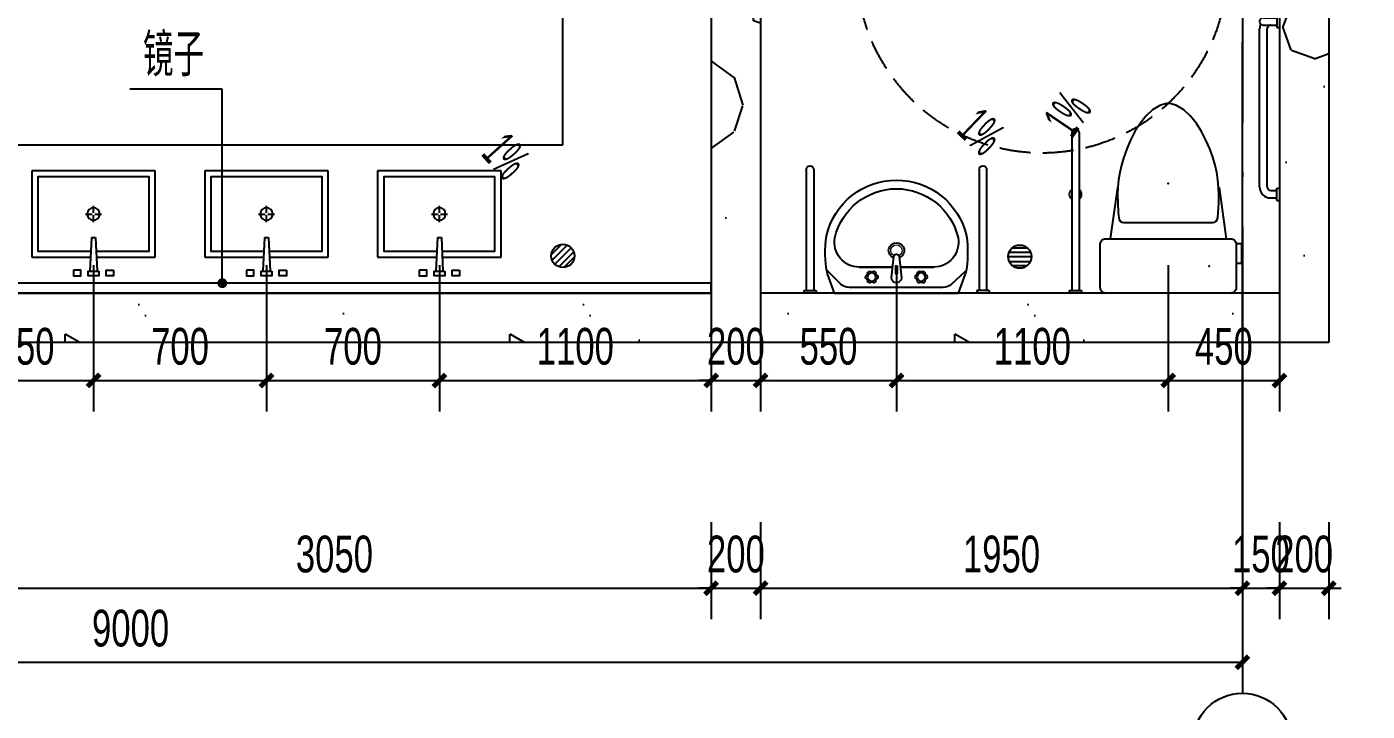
# Model space of a CAD drawing. Extents: x -26219 to 315419, y -160410 to -120810.
# Drawn here: x 262305 to 267731, y -153743 to -150972 of the extents above; entities that cross this region are included whole.
import ezdxf
from ezdxf.xclip import XClip

# ---------------------------------------------------------------- set-up
doc = ezdxf.new("R2010")
doc.units = 0
doc.header["$LTSCALE"] = 1000
doc.header["$MEASUREMENT"] = 0
doc.header["$XCLIPFRAME"] = 0
for name, pattern in [('104-14# 核心筒$0$DASH', [0.35, 0.25, -0.1]), ('104-14# 核心筒$2$DOTE', [2.42, 2, -0.2, 0.02, -0.2]), ('DOTE', [2.42, 2, -0.2, 0.02, -0.2])]:
    doc.linetypes.add(name, pattern=pattern)
for name, color, linetype in [('$0$$0$$0$A-DIM_SYMB', 3, 'Continuous'), ('$0$$0$$0$PUB_TEXT', 7, 'Continuous'), ('01-标注_尺寸', 124, 'Continuous'), ('01-标注_符号', 200, 'Continuous'), ('02-TEXT_标注', 130, 'Continuous'), ('104-14# 核心筒$0$A-I_卫-洁具', 241, 'Continuous'), ('104-14# 核心筒$0$A-TECH_水', 3, 'Continuous'), ('104-14# 核心筒$0$A_STR-砌块墙', 121, 'Continuous'), ('104-14# 核心筒$2$01-标注_轴线坐标', 132, 'Continuous'), ('104-14# 核心筒$2$05-填充_天正', 26, 'Continuous'), ('104-14# 核心筒$2$A_AXIS-轴线', 36, '104-14# 核心筒$2$DOTE'), ('A_AXIS-轴线', 36, 'Continuous')]:
    doc.layers.add(name, color=color, linetype=linetype)
doc.styles.add('_TCH_DIM', font='ros.shx', dxfattribs={"width": 0.75, "bigfont": 'jd.shx'})
doc.styles.add('_TCH_DIM_T3', font='ros.shx', dxfattribs={"width": 0.705882, "bigfont": 'jd.shx'})
doc.dimstyles.new('_TCH_ARCH&&50', dxfattribs={"dimtxt": 148.75, "dimasz": 50, "dimexe": 125, "dimexo": 150, "dimgap": 63.125, "dimtad": 1, "dimdec": 0, "dimzin": 0, "dimdsep": 46, "dimtxsty": '_TCH_DIM_T3', "dimblk": 'ARCHTICK', "dimcen": 0.09, "dimclrt": 7, "dimazin": 2, "dimtfac": 1, "dimtdec": 0, "dimtix": 1, "dimtmove": 2, "dimatfit": 3, "dimfxl": 0, "dimtolj": 1, "dimtzin": 0, "dimarcsym": 0})
pattern_1 = [(0, (531, -549), (900, 1800), [0, -1800]), (0, (-522, -792), (900, 1800), [0, -1800]), (0, (63, -810), (900, 1800), [0, -1800]), (0, (702, -279), (900, 1800), [0, -1800]), (0, (-45, -900), (900, 1800), [0, -1800]), (0, (882, 855), (900, 1800), [0, -1800]), (0, (333, 711), (900, 1800), [0, -1800]), (0, (621, 486), (900, 1800), [0, -1800]), (0, (-846, 450), (900, 1800), [0, -1800]), (0, (36, 369), (900, 1800), [0, -1800]), (0, (-306, -90), (900, 1800), [0, -1800]), (0, (-288, -765), (900, 1800), [0, -1800]), (0, (387, -837), (900, 1800), [0, -1800]), (0, (882, -45), (900, 1800), [0, -1800]), (0, (-801, -324), (900, 1800), [0, -1800]), (0, (-648, -18), (900, 1800), [0, -1800]), (0, (54, -144), (900, 1800), [0, -1800]), (0, (-198, -405), (900, 1800), [0, -1800]), (0, (-342, 189), (900, 1800), [0, -1800]), (0, (-117, 864), (900, 1800), [0, -1800]), (0, (-729, -702), (900, 1800), [0, -1800]), (0, (261, 495), (900, 1800), [0, -1800]), (0, (-576, 522), (900, 1800), [0, -1800]), (0, (-720, 756), (900, 1800), [0, -1800]), (130.601294, (771.43, 291.43), (-4499.99995, 5400.000024), [79.025, -33111.333]), (18.43495, (642.86, 325.71), (4500, 1800), [81.316, -11302.884]), (90, (642.9, 248.6), (900, 1800), [77.143, -3522.857]), (161.56505, (720, 222.86), (-4500, 1799.99987), [81.316, -11302.884]), (53.1301, (720, 222.86), (900, 1800), [85.714, -8914.285]), (135, (788.6, -694.3), (-900, 1800), [72.73, -5018.438]), (45, (685.7, -694.3), (900, 1800), [72.73, -5018.438]), (135, (737.14, -745.7), (-900, 1800), [72.73, -5018.438]), (45, (737.14, -745.7), (900, 1800), [72.73, -5018.438]), (116.565, (-77.1, 514.3), (-0.0002, 3600), [95.831, -1916.63]), (180, (-120, 600), (-900, 1800), [102.857, -1697.143]), (63.435, (-265.7, 514.3), (8e-06, 3600), [95.831, -1916.63]), (116.565, (-222.9, 428.6), (-0.0002, 3600), [95.831, -1916.63]), (0, (-222.9, 428.6), (900, 1800), [102.857, -1697.143]), (63.435, (-120, 428.6), (8e-06, 3600), [95.831, -1916.63]), (107.10273, (600, -94.286), (-2699.999897, 9000.000015), [116.584, -48848.707]), (143.97263, (565.71, 17.14), (-17099.99978, 12599.99999), [116.584, -24366.06]), (180, (471.4, 85.7), (-900, 1800), [111.429, -1688.571]), (36.02737, (265.71, 17.14), (17099.99987, 12599.99986), [116.584, -24366.06]), (71.56505, (231.43, -85.7), (2700, 9000), [108.42, -11275.778]), (107.10273, (265.714, -197.14), (-2699.999897, 9000.000015), [116.584, -48848.707]), (143.97263, (360, -265.71), (-17099.99978, 12599.99999), [116.584, -24366.06]), (0, (360, -265.7), (900, 1800), [111.429, -1688.571]), (36.02737, (471.43, -265.71), (17099.99987, 12599.99986), [116.584, -24366.06]), (71.56505, (565.71, -197.14), (2700, 9000), [108.42, -11275.778]), (150.25512, (617.14, 745.71), (-2700, 1799.99998), [69.105, -14442.959]), (90, (557.1, 711.4), (900, 1800), [68.571, -3531.428]), (29.74488, (557.14, 711.43), (2700, 1800), [69.105, -14442.959]), (116.565, (197.1, -531.4), (-0.0002, 3600), [95.831, -1916.63]), (168.69007, (154.29, -445.71), (-8100, 1799.99995), [87.412, -18269.056]), (41.185925, (0, -488.57), (22499.999864, 19799.999827), [91.116, -38177.406]), (90, (0, -574.3), (900, 1800), [85.714, -3514.285]), (138.814074, (68.57, -634.286), (-22499.9996, 19800.000126), [91.116, -38177.406]), (16.699244, (68.57, -634.286), (29699.999777, 8999.999906), [89.488, -37495.613]), (60.945396, (154.29, -608.57), (900, 1799.999984), [88.248, -36976.018]), (109.983106, (-557.14, 222.86), (-4500.000017, 12599.999967), [100.326, -42036.592]), (155.556045, (-591.43, 317.14), (-11700.000045, 5399.999888), [103.569, -43395.394]), (24.443955, (-780, 317.14), (11700.000006, 5399.999974), [103.569, -43395.394]), (70.016893, (-814.286, 222.86), (4500.000014, 12599.99997), [100.326, -42036.592]), (109.983106, (-780, 128.57), (-4500.000017, 12599.999967), [100.326, -42036.592]), (160.01689, (-685.71, 94.29), (-4500, 1799.99992), [100.326, -20968.132]), (19.98311, (-685.71, 94.29), (4499.99998, 1800), [100.326, -20968.132]), (70.016893, (-591.43, 128.57), (4500.000014, 12599.99997), [100.326, -42036.592]), (122.00538, (111.43, 60), (-900.00012, 1799.9999), [80.863, -16900.302]), (18.43495, (-8.57, 102.86), (4500, 1800), [81.316, -11302.884]), (90, (-8.6, 25.7), (900, 1800), [77.143, -3522.857]), (161.56505, (68.57, 0), (-4500, 1799.99987), [81.316, -11302.884]), (54.46232, (68.57, 0), (6299.99999, 8999.99999), [73.734, -30894.635]), (116.565, (-411.4, -377.1), (-0.0002, 3600), [95.831, -1916.63]), (180, (-454.3, -291.4), (-900, 1800), [94.286, -1705.714]), (59.03624, (-600, -377.14), (900, 1799.99999), [99.96, -20891.466]), (120.96376, (-548.57, -462.86), (-900.00012, 1799.99992), [99.96, -20891.466]), (0, (-548.6, -462.9), (900, 1800), [94.286, -1705.714]), (63.435, (-454.3, -462.9), (8e-06, 3600), [95.831, -1916.63])]

# ---------------------------------------------------------------- blocks, each defined once
blk = doc.blocks.new('104-14# 核心筒$0$jhat')
for p, q in [((-395, -250), (-395, 250)), ((-395, 250), (-45, 250)), ((-45, 250), (-45, 11.7)), ((-220, 32.3), (-220, 5)), ((-124.8, 8), (11.7, 14.4)), ((-124.8, 8), (-124.8, -8)), ((11.7, 14.4), (11.7, -14.4)), ((-225, 0), (-253.8, 0)), ((-220, -5), (-220, -32.8)), ((-186.7, 0), (-215, 0)), ((-124.8, -8), (11.7, -14.4)), ((-45, -12.4), (-45, -250)), ((-45, -250), (-395, -250))]:
    blk.add_line(p, q)
at = {"color": 8}
blk.add_lwpolyline([(-70, -11.1), (-70, -225), (-370, -225), (-370, 225), (-70, 225), (-70, 10.6)], dxfattribs=at)
for points in [[(7.2, 81.4), (30, 81.4), (30, 51.4), (7.2, 51.4)], [(11.7, -21.4), (30, -21.4), (30, 21.4), (11.7, 21.4)], [(7.2, -81.4), (30, -81.4), (30, -51.4), (7.2, -51.4)]]:
    blk.add_lwpolyline(points, close=True)
at = {"ltscale": 1000, "const_width": 0.84}
blk.add_lwpolyline([(-219.6, 0.1, 1), (-220.4, 0.1, 1)], format="xyb", close=True, dxfattribs=at)
blk.add_circle((-220, 0), 25.2)
blk = doc.blocks.new('104-14# 核心筒$0$残疾人洗脸盆')
for p, q in [((-250.4, 0), (-279.8, -78.5)), ((-250.4, 0), (250.4, 0)), ((250.4, 0), (279.8, -78.5)), ((-375, -10), (-375, 0)), ((-375, -10), (-325, -10)), ((-365, -500), (-365, -10)), ((-335, -500), (-335, -10)), ((-325, -10), (-325, 0)), ((-226.7, -37.5), (-282.6, -94.2)), ((188.9, -22.5), (-191, -22.5)), ((223.1, -36.1), (281.2, -90.6)), ((325, -10), (325, 0)), ((375, -10), (325, -10)), ((335, -500), (335, -10)), ((365, -500), (365, -10)), ((375, -10), (375, 0)), ((-151.1, -105.2), (-17.6, -105.2)), ((-15.5, -105.2), (-151.1, -105.2)), ((15.5, -105.2), (150.8, -105.2)), ((150.8, -105.2), (15.7, -105.2))]:
    blk.add_line(p, q)
at = {"color": 8}
for points in [[(-107.9, -88.7), (-104.1, -85.4, 0.099259), (-95.9, -85.4), (-92.1, -88.7, 0.101021), (-83.4, -83.7), (-84.4, -78.8, 0.099259), (-80.3, -71.7), (-75.5, -70, 0.101021), (-75.5, -60), (-80.3, -58.3, 0.099259), (-84.4, -51.2), (-83.4, -46.3, 0.101021), (-92.1, -41.3), (-95.9, -44.6, 0.099259), (-104.1, -44.6), (-107.9, -41.3, 0.101021), (-116.6, -46.3), (-115.6, -51.2, 0.099259), (-119.7, -58.3), (-124.5, -60, 0.101021), (-124.5, -70), (-119.7, -71.7, 0.099259), (-115.6, -78.8), (-116.6, -83.7, 0.101021)], [(107.9, -88.7), (104.1, -85.4, -0.099259), (95.9, -85.4), (92.1, -88.7, -0.101021), (83.4, -83.7), (84.4, -78.8, -0.099259), (80.3, -71.7), (75.5, -70, -0.101021), (75.5, -60), (80.3, -58.3, -0.099259), (84.4, -51.2), (83.4, -46.3, -0.101021), (92.1, -41.3), (95.9, -44.6, -0.099259), (104.1, -44.6), (107.9, -41.3, -0.101021), (116.6, -46.3), (115.6, -51.2, -0.099259), (119.7, -58.3), (124.5, -60, -0.101021), (124.5, -70), (119.7, -71.7, -0.099259), (115.6, -78.8), (116.6, -83.7, -0.101021)]]:
    blk.add_lwpolyline(points, format="xyb", close=True, dxfattribs=at)
blk.add_lwpolyline([(-20, -61.8), (-10.9, -148.5, 0.384038), (-1, -157.5), (1, -157.5, 0.384038), (10.9, -148.5), (20, -61.8, 1)], format="xyb", close=True)
blk.add_lwpolyline([(4.5, -109.3), (-4.5, -109.3), (-4.5, -79.3), (4.5, -79.3)], close=True)
for centre in [(-100, -65, 0), (100, -65, 0)]:
    blk.add_circle(centre, 16.7)
for centre, radius, start, end in [((-191, -72.5), 50, 90, 135.4393), ((188.9, -72.5), 50, 46.819, 90), ((171.1, -166), 459.3, 169.0176, 188.175), ((-151.1, -205.2), 100, 90, 190.5602), ((150.8, -205.2), 100, 349.4398, 90), ((-171.1, -166), 459.3, 351.825, 10.9824), ((0, -172.5, 0), 31.6, 111.3597, 68.6403), ((-0.2, -166.7), 290.7, 192.8573, 347.1427), ((-0.2, -166.7), 255.7, 192.8573, 347.1427), ((-350, -500), 15, 180, 0), ((350, -500), 15, 180, 360)]:
    blk.add_arc(centre, radius, start, end)
at = {"color": 8, "lineweight": 13}
blk.add_arc((0, -172.5, 0), 23, 117.3869, 62.6131, dxfattribs=at)
blk = doc.blocks.new('104-14# 核心筒$0$残疾人扶手1')
for p, q in [((-700, -10), (-700, 0)), ((0, -10), (0, 0)), ((-750, -10), (-750, 0)), ((-750, -10), (-700, -10)), ((-740, -65), (-740, -10)), ((-710, -65), (-710, -10)), ((-55, -50), (-695, -50)), ((-50, -10), (-50, 0)), ((0, -10), (-50, -10)), ((-40, -35), (-40, -10)), ((-10, -35), (-10, -10)), ((-55, -80), (-695, -80))]:
    blk.add_line(p, q)
for centre, radius, start, end in [((-695, -35), 15, 180, 270), ((-55, -35), 15, 270, 0), ((-55, -35), 45, 270, 0), ((-725, -65), 15, 180, 0), ((-695, -35), 45, 244.4712, 270)]:
    blk.add_arc(centre, radius, start, end)
blk = doc.blocks.new('104-14# 核心筒$0$残疾人扶手2')
for p, q in [((-10, -50), (-10, 0)), ((-10, 0), (0, 0)), ((-650, -10), (-10, -10)), ((-650, -40), (-10, -40)), ((-10, -50), (0, -50))]:
    blk.add_line(p, q)
for centre, radius, start, end in [((-400, -25, 0), 25, 36.8699, 143.1301), ((-650, -25), 15, 90, 270), ((-400, -25, 0), 25, 216.8699, 323.1301)]:
    blk.add_arc(centre, radius, start, end)
blk = doc.blocks.new('104-14# 核心筒$0$$TwtSys$00000141')
for p, q in [((-94, 8), (-10, 92)), ((-94, 8), (-10, 92)), ((-87, -35), (35, 87)), ((-87, -35), (35, 87)), ((-66, -66), (66, 66)), ((-66, -66), (66, 66)), ((-32, -87), (88, 33)), ((-32, -87), (88, 33)), ((11, -92), (92, -11)), ((11, -92), (92, -11))]:
    blk.add_line(p, q)
blk.add_circle((0, 0), 94)
blk.add_circle((0, 0), 94)
blk = doc.blocks.new('104-14# 核心筒$0$$lvtry$00000206')
at = {"color": 0}
for points in [[(-253.2, -220.1, -0.414214), (-275.2, -198.1), (-275.2, -22, -0.414214), (-253.2, 0), (253.2, 0, -0.414214), (275.2, -22), (275.2, -198.1, -0.414214), (253.2, -220.1)], [(180.6, -286.2), (-180.6, -286.2, 0.39219), (-200.5, -304.7), (-202.1, -325.7), (-204.2, -363.5), (-204.9, -397.6), (-204, -429), (-201.3, -458.9), (-196.5, -488.3), (-189.5, -518.3), (-180, -549.9), (-167.8, -583.9), (-152.8, -619.1), (-135, -653.9), (-114.2, -687), (-90.4, -716.7), (-63.4, -741.5), (-33.4, -759.9), (-12.1, -766.7, 0.15433), (12.1, -766.7), (33.4, -759.9), (63.4, -741.5), (90.4, -716.7), (114.2, -687), (135, -653.9), (152.8, -619.1), (167.8, -583.9), (180, -549.9), (189.5, -518.3), (196.5, -488.3), (201.3, -458.9), (204, -429), (204.9, -397.6), (204.2, -363.5), (202.1, -325.7), (200.5, -304.7, 0.39219)]]:
    blk.add_lwpolyline(points, format="xyb", close=True, dxfattribs=at)
blk.add_lwpolyline([(-275.2, -120.5), (-297.2, -120.5), (-297.2, -199.8), (-275.2, -199.8)], close=True, dxfattribs=at)
for points in [[(-205.5, -428.1), (-235, -220.1)], [(205.5, -428.1), (235, -220.1)]]:
    blk.add_lwpolyline(points, dxfattribs=at)
for p in [(-166.1, -109.4), (0.9, -443.1)]:
    blk.add_point(p, dxfattribs=at)
blk = doc.blocks.new('104-14# 核心筒')
at = {"layer": '104-14# 核心筒$2$05-填充_天正'}
h = blk.add_hatch(dxfattribs=at)
h.set_pattern_fill('加气混凝土', color=256, scale=150, style=0)
h.set_pattern_definition(pattern_1)
h.paths.add_polyline_path([(104750, 103900), (104550, 103700), (104550, 101600), (104750, 101400)])
h = blk.add_hatch(dxfattribs=at)
h.set_pattern_fill('加气混凝土', color=256, scale=150, style=0)
h.set_pattern_definition(pattern_1)
h.paths.add_polyline_path([(102350, 103766.7), (102250, 103700), (102250, 101600), (102350, 101533.3), (102450, 101600), (102450, 103700)])
h = blk.add_hatch(dxfattribs=at)
h.set_pattern_fill('加气混凝土', color=256, scale=150, style=0)
h.set_pattern_definition(pattern_1)
h.paths.add_polyline_path([(102350, 101533.3), (102250, 101600), (99200, 101600), (99100, 101533.3), (99100, 101400), (102350, 101400)])
h = blk.add_hatch(dxfattribs=at)
h.set_pattern_fill('加气混凝土', color=256, scale=150, style=0)
h.set_pattern_definition(pattern_1)
h.paths.add_polyline_path([(104750, 101400), (104550, 101600), (102450, 101600), (102350, 101533.3), (102350, 101400)])
at = {"layer": '104-14# 核心筒$0$A-I_卫-洁具', "ltscale": 0.1}
for points in [[(101650, 102200), (101650, 103700), (102250, 103700), (102250, 101600), (101650, 101600)], [(101650, 101600), (99200, 101600), (99200, 102200), (101650, 102200)]]:
    blk.add_lwpolyline(points, dxfattribs=at)
blk.add_lwpolyline([(99200, 101600), (102250, 101600), (102250, 101640), (99200, 101640)], close=True, dxfattribs=at)
at = {"layer": '104-14# 核心筒$0$A-I_卫-洁具', "linetype": '104-14# 核心筒$0$DASH', "ltscale": 0.5}
blk.add_circle((103588.9, 102916.9), 750, dxfattribs=at)
at = {"layer": '104-14# 核心筒$0$A_STR-砌块墙'}
for p, q in [((104750, 103900), (104750, 101400)), ((102250, 103700), (102250, 101600)), ((102450, 103700), (102450, 101600)), ((104550, 103700), (104550, 101600)), ((102250, 101600), (99200, 101600)), ((104550, 101600), (102450, 101600)), ((102350, 101400), (99100, 101400)), ((104750, 101400), (102350, 101400))]:
    blk.add_line(p, q, dxfattribs=at)
at = {"layer": '104-14# 核心筒$2$A_AXIS-轴线'}
for p, q in [((104400, 139633.6), (104400, 80554.9)), ((-24839, 7700), (120259.9, 7700))]:
    blk.add_line(p, q, dxfattribs=at)
at = {"layer": '104-14# 核心筒$0$A-I_卫-洁具', "ltscale": 0.1, "rotation": 270}
for name, p in [('104-14# 核心筒$0$残疾人扶手1', (104550, 101975)), ('104-14# 核心筒$0$残疾人扶手2', (103749.5, 101600))]:
    blk.add_blockref(name, p, dxfattribs=at)
at = {"layer": '104-14# 核心筒$0$A-I_卫-洁具', "rotation": 179.9999999996357}
blk.add_blockref('104-14# 核心筒$0$$lvtry$00000206', (104100, 101600), dxfattribs=at)
at = {"layer": '104-14# 核心筒$0$A-I_卫-洁具', "ltscale": 0.1, "extrusion": (1.71193e-26, 3.22175e-17, -1), "zscale": -1, "rotation": 180}
blk.add_blockref('104-14# 核心筒$0$残疾人洗脸盆', (-103000, 101600), dxfattribs=at)
at = {"layer": '104-14# 核心筒$0$A-I_卫-洁具', "ltscale": 0.1, "xscale": -1, "rotation": 90}
for p in [(99750, 101700), (100450, 101700), (101150, 101700)]:
    blk.add_blockref('104-14# 核心筒$0$jhat', p, dxfattribs=at)
at = {"layer": '104-14# 核心筒$0$A-TECH_水', "xscale": 0.5, "yscale": 0.5, "zscale": 0.5}
blk.add_blockref('104-14# 核心筒$0$$TwtSys$00000141', (101649.7, 101750.4), dxfattribs=at)
at = {"layer": '104-14# 核心筒$0$A-TECH_水', "xscale": 0.5, "yscale": 0.5, "zscale": 0.5, "rotation": 315}
blk.add_blockref('104-14# 核心筒$0$$TwtSys$00000141', (103499, 101747.5), dxfattribs=at)
blk = doc.blocks.new('_ArchTick')
at = {"color": 0, "linetype": 'ByBlock', "const_width": 0.4}
blk.add_lwpolyline([(-0.5, -0.5), (0.5, 0.5)], dxfattribs=at)
blk = doc.blocks.new('*D1354')
at = {"layer": '01-标注_尺寸', "color": 0, "lineweight": -2, "transparency": 16777216}
for p, q in [((258225.3, -153277.9), (258225.3, -153669.9)), ((267225.3, -153277.9), (267225.3, -153669.9)), ((258225.3, -153544.9), (267225.3, -153544.9))]:
    blk.add_line(p, q, dxfattribs=at)
at = {"layer": 'Defpoints', "color": 0, "transparency": 16777216}
for p in [(258225.3, -153127.9), (267225.3, -153127.9), (267225.3, -153544.9)]:
    blk.add_point(p, dxfattribs=at)
at = {"layer": '01-标注_尺寸', "color": 0, "lineweight": -2, "transparency": 16777216, "xscale": 50, "yscale": 50, "zscale": 50, "rotation": 180}
blk.add_blockref('_ArchTick', (258225.3, -153544.9), dxfattribs=at)
at = {"layer": '01-标注_尺寸', "color": 0, "lineweight": -2, "transparency": 16777216, "xscale": 50, "yscale": 50, "zscale": 50}
blk.add_blockref('_ArchTick', (267225.3, -153544.9), dxfattribs=at)
at = {"layer": '01-标注_尺寸', "color": 7, "transparency": 16777216, "insert": (262725.3, -153407.4), "char_height": 148.75, "attachment_point": 5, "style": '_TCH_DIM_T3'}
blk.add_mtext('\\A1;9000', dxfattribs=at)
blk = doc.blocks.new('*D1360')
at = {"layer": '01-标注_尺寸', "color": 0, "lineweight": -2, "transparency": 16777216}
for p, q in [((262025.3, -152977.9), (262025.3, -153369.9)), ((265075.3, -152977.9), (265075.3, -153369.9)), ((262025.3, -153244.9), (265075.3, -153244.9))]:
    blk.add_line(p, q, dxfattribs=at)
at = {"layer": 'Defpoints', "color": 0, "transparency": 16777216}
for p in [(262025.3, -152827.9), (265075.3, -152827.9), (265075.3, -153244.9)]:
    blk.add_point(p, dxfattribs=at)
at = {"layer": '01-标注_尺寸', "color": 0, "lineweight": -2, "transparency": 16777216, "xscale": 50, "yscale": 50, "zscale": 50, "rotation": 180}
blk.add_blockref('_ArchTick', (262025.3, -153244.9), dxfattribs=at)
at = {"layer": '01-标注_尺寸', "color": 0, "lineweight": -2, "transparency": 16777216, "xscale": 50, "yscale": 50, "zscale": 50}
blk.add_blockref('_ArchTick', (265075.3, -153244.9), dxfattribs=at)
at = {"layer": '01-标注_尺寸', "color": 7, "transparency": 16777216, "insert": (263550.3, -153107.4), "char_height": 148.75, "attachment_point": 5, "style": '_TCH_DIM_T3'}
blk.add_mtext('\\A1;3050', dxfattribs=at)
blk = doc.blocks.new('*D1361')
at = {"layer": '01-标注_尺寸', "color": 0, "lineweight": -2, "transparency": 16777216}
for p, q in [((265075.3, -152977.9), (265075.3, -153369.9)), ((265275.3, -152977.9), (265275.3, -153369.9)), ((265075.3, -153244.9), (265025.3, -153244.9)), ((265075.3, -153244.9), (265275.3, -153244.9)), ((265275.3, -153244.9), (265325.3, -153244.9))]:
    blk.add_line(p, q, dxfattribs=at)
at = {"layer": 'Defpoints', "color": 0, "transparency": 16777216}
for p in [(265075.3, -152827.9), (265275.3, -152827.9), (265275.3, -153244.9)]:
    blk.add_point(p, dxfattribs=at)
at = {"layer": '01-标注_尺寸', "color": 0, "lineweight": -2, "transparency": 16777216, "xscale": 50, "yscale": 50, "zscale": 50}
blk.add_blockref('_ArchTick', (265075.3, -153244.9), dxfattribs=at)
at = {"layer": '01-标注_尺寸', "color": 0, "lineweight": -2, "transparency": 16777216, "xscale": 50, "yscale": 50, "zscale": 50, "rotation": 180}
blk.add_blockref('_ArchTick', (265275.3, -153244.9), dxfattribs=at)
at = {"layer": '01-标注_尺寸', "color": 7, "transparency": 16777216, "insert": (265175.3, -153107.4), "char_height": 148.75, "attachment_point": 5, "style": '_TCH_DIM_T3'}
blk.add_mtext('\\A1;200', dxfattribs=at)
blk = doc.blocks.new('*D1362')
at = {"layer": '01-标注_尺寸', "color": 0, "lineweight": -2, "transparency": 16777216}
for p, q in [((265275.3, -152977.9), (265275.3, -153369.9)), ((267225.3, -152977.9), (267225.3, -153369.9)), ((265275.3, -153244.9), (267225.3, -153244.9))]:
    blk.add_line(p, q, dxfattribs=at)
at = {"layer": 'Defpoints', "color": 0, "transparency": 16777216}
for p in [(265275.3, -152827.9), (267225.3, -152827.9), (267225.3, -153244.9)]:
    blk.add_point(p, dxfattribs=at)
at = {"layer": '01-标注_尺寸', "color": 0, "lineweight": -2, "transparency": 16777216, "xscale": 50, "yscale": 50, "zscale": 50, "rotation": 180}
blk.add_blockref('_ArchTick', (265275.3, -153244.9), dxfattribs=at)
at = {"layer": '01-标注_尺寸', "color": 0, "lineweight": -2, "transparency": 16777216, "xscale": 50, "yscale": 50, "zscale": 50}
blk.add_blockref('_ArchTick', (267225.3, -153244.9), dxfattribs=at)
at = {"layer": '01-标注_尺寸', "color": 7, "transparency": 16777216, "insert": (266250.3, -153107.4), "char_height": 148.75, "attachment_point": 5, "style": '_TCH_DIM_T3'}
blk.add_mtext('\\A1;1950', dxfattribs=at)
blk = doc.blocks.new('*D1363')
at = {"layer": '01-标注_尺寸', "color": 0, "lineweight": -2, "transparency": 16777216}
for p, q in [((267225.3, -152977.9), (267225.3, -153369.9)), ((267375.3, -152977.9), (267375.3, -153369.9)), ((267225.3, -153244.9), (267175.3, -153244.9)), ((267225.3, -153244.9), (267375.3, -153244.9)), ((267375.3, -153244.9), (267425.3, -153244.9))]:
    blk.add_line(p, q, dxfattribs=at)
at = {"layer": 'Defpoints', "color": 0, "transparency": 16777216}
for p in [(267225.3, -152827.9), (267375.3, -152827.9), (267375.3, -153244.9)]:
    blk.add_point(p, dxfattribs=at)
at = {"layer": '01-标注_尺寸', "color": 0, "lineweight": -2, "transparency": 16777216, "xscale": 50, "yscale": 50, "zscale": 50}
blk.add_blockref('_ArchTick', (267225.3, -153244.9), dxfattribs=at)
at = {"layer": '01-标注_尺寸', "color": 0, "lineweight": -2, "transparency": 16777216, "xscale": 50, "yscale": 50, "zscale": 50, "rotation": 180}
blk.add_blockref('_ArchTick', (267375.3, -153244.9), dxfattribs=at)
at = {"layer": '01-标注_尺寸', "color": 7, "transparency": 16777216, "insert": (267300.3, -153107.4), "char_height": 148.75, "attachment_point": 5, "style": '_TCH_DIM_T3'}
blk.add_mtext('\\A1;150', dxfattribs=at)
blk = doc.blocks.new('*D1364')
at = {"layer": '01-标注_尺寸', "color": 0, "lineweight": -2, "transparency": 16777216}
for p, q in [((267375.3, -152977.9), (267375.3, -153369.9)), ((267575.3, -152977.9), (267575.3, -153369.9)), ((267375.3, -153244.9), (267325.3, -153244.9)), ((267375.3, -153244.9), (267575.3, -153244.9)), ((267575.3, -153244.9), (267625.3, -153244.9))]:
    blk.add_line(p, q, dxfattribs=at)
at = {"layer": 'Defpoints', "color": 0, "transparency": 16777216}
for p in [(267375.3, -152827.9), (267575.3, -152827.9), (267575.3, -153244.9)]:
    blk.add_point(p, dxfattribs=at)
at = {"layer": '01-标注_尺寸', "color": 0, "lineweight": -2, "transparency": 16777216, "xscale": 50, "yscale": 50, "zscale": 50}
blk.add_blockref('_ArchTick', (267375.3, -153244.9), dxfattribs=at)
at = {"layer": '01-标注_尺寸', "color": 0, "lineweight": -2, "transparency": 16777216, "xscale": 50, "yscale": 50, "zscale": 50, "rotation": 180}
blk.add_blockref('_ArchTick', (267575.3, -153244.9), dxfattribs=at)
at = {"layer": '01-标注_尺寸', "color": 7, "transparency": 16777216, "insert": (267475.3, -153107.4), "char_height": 148.75, "attachment_point": 5, "style": '_TCH_DIM_T3'}
blk.add_mtext('\\A1;200', dxfattribs=at)
blk = doc.blocks.new('*D1406')
at = {"layer": '01-标注_尺寸', "color": 0, "lineweight": -2, "transparency": 16777216}
for p, q in [((262025.3, -151936.7), (262025.3, -152528.8)), ((262575.3, -151936.7), (262575.3, -152528.8)), ((262025.3, -152403.8), (262575.3, -152403.8))]:
    blk.add_line(p, q, dxfattribs=at)
at = {"layer": 'Defpoints', "color": 0, "transparency": 16777216}
for p in [(262025.3, -151786.7), (262575.3, -151786.7), (262575.3, -152403.8)]:
    blk.add_point(p, dxfattribs=at)
at = {"layer": '01-标注_尺寸', "color": 0, "lineweight": -2, "transparency": 16777216, "xscale": 50, "yscale": 50, "zscale": 50, "rotation": 180}
blk.add_blockref('_ArchTick', (262025.3, -152403.8), dxfattribs=at)
at = {"layer": '01-标注_尺寸', "color": 0, "lineweight": -2, "transparency": 16777216, "xscale": 50, "yscale": 50, "zscale": 50}
blk.add_blockref('_ArchTick', (262575.3, -152403.8), dxfattribs=at)
at = {"layer": '01-标注_尺寸', "color": 7, "transparency": 16777216, "insert": (262300.3, -152266.3), "char_height": 148.75, "attachment_point": 5, "style": '_TCH_DIM_T3'}
blk.add_mtext('\\A1;550', dxfattribs=at)
blk = doc.blocks.new('*D1407')
at = {"layer": '01-标注_尺寸', "color": 0, "lineweight": -2, "transparency": 16777216}
for p, q in [((262575.3, -151936.7), (262575.3, -152528.8)), ((263275.3, -151936.7), (263275.3, -152528.8)), ((262575.3, -152403.8), (263275.3, -152403.8))]:
    blk.add_line(p, q, dxfattribs=at)
at = {"layer": 'Defpoints', "color": 0, "transparency": 16777216}
for p in [(262575.3, -151786.7), (263275.3, -151786.7), (263275.3, -152403.8)]:
    blk.add_point(p, dxfattribs=at)
at = {"layer": '01-标注_尺寸', "color": 0, "lineweight": -2, "transparency": 16777216, "xscale": 50, "yscale": 50, "zscale": 50, "rotation": 180}
blk.add_blockref('_ArchTick', (262575.3, -152403.8), dxfattribs=at)
at = {"layer": '01-标注_尺寸', "color": 0, "lineweight": -2, "transparency": 16777216, "xscale": 50, "yscale": 50, "zscale": 50}
blk.add_blockref('_ArchTick', (263275.3, -152403.8), dxfattribs=at)
at = {"layer": '01-标注_尺寸', "color": 7, "transparency": 16777216, "insert": (262925.3, -152266.3), "char_height": 148.75, "attachment_point": 5, "style": '_TCH_DIM_T3'}
blk.add_mtext('\\A1;700', dxfattribs=at)
blk = doc.blocks.new('*D1408')
at = {"layer": '01-标注_尺寸', "color": 0, "lineweight": -2, "transparency": 16777216}
for p, q in [((263275.3, -151936.7), (263275.3, -152528.8)), ((263975.3, -151936.7), (263975.3, -152528.8)), ((263275.3, -152403.8), (263975.3, -152403.8))]:
    blk.add_line(p, q, dxfattribs=at)
at = {"layer": 'Defpoints', "color": 0, "transparency": 16777216}
for p in [(263275.3, -151786.7), (263975.3, -151786.7), (263975.3, -152403.8)]:
    blk.add_point(p, dxfattribs=at)
at = {"layer": '01-标注_尺寸', "color": 0, "lineweight": -2, "transparency": 16777216, "xscale": 50, "yscale": 50, "zscale": 50, "rotation": 180}
blk.add_blockref('_ArchTick', (263275.3, -152403.8), dxfattribs=at)
at = {"layer": '01-标注_尺寸', "color": 0, "lineweight": -2, "transparency": 16777216, "xscale": 50, "yscale": 50, "zscale": 50}
blk.add_blockref('_ArchTick', (263975.3, -152403.8), dxfattribs=at)
at = {"layer": '01-标注_尺寸', "color": 7, "transparency": 16777216, "insert": (263625.3, -152266.3), "char_height": 148.75, "attachment_point": 5, "style": '_TCH_DIM_T3'}
blk.add_mtext('\\A1;700', dxfattribs=at)
blk = doc.blocks.new('*D1409')
at = {"layer": '01-标注_尺寸', "color": 0, "lineweight": -2, "transparency": 16777216}
for p, q in [((263975.3, -151936.7), (263975.3, -152528.8)), ((265075.3, -151936.7), (265075.3, -152528.8)), ((263975.3, -152403.8), (265075.3, -152403.8))]:
    blk.add_line(p, q, dxfattribs=at)
at = {"layer": 'Defpoints', "color": 0, "transparency": 16777216}
for p in [(263975.3, -151786.7), (265075.3, -151786.7), (265075.3, -152403.8)]:
    blk.add_point(p, dxfattribs=at)
at = {"layer": '01-标注_尺寸', "color": 0, "lineweight": -2, "transparency": 16777216, "xscale": 50, "yscale": 50, "zscale": 50, "rotation": 180}
blk.add_blockref('_ArchTick', (263975.3, -152403.8), dxfattribs=at)
at = {"layer": '01-标注_尺寸', "color": 0, "lineweight": -2, "transparency": 16777216, "xscale": 50, "yscale": 50, "zscale": 50}
blk.add_blockref('_ArchTick', (265075.3, -152403.8), dxfattribs=at)
at = {"layer": '01-标注_尺寸', "color": 7, "transparency": 16777216, "insert": (264525.3, -152266.3), "char_height": 148.75, "attachment_point": 5, "style": '_TCH_DIM_T3'}
blk.add_mtext('\\A1;1100', dxfattribs=at)
blk = doc.blocks.new('*D1410')
at = {"layer": '01-标注_尺寸', "color": 0, "lineweight": -2, "transparency": 16777216}
for p, q in [((265075.3, -151936.7), (265075.3, -152528.8)), ((265275.3, -151936.7), (265275.3, -152528.8)), ((265075.3, -152403.8), (265025.3, -152403.8)), ((265075.3, -152403.8), (265275.3, -152403.8)), ((265275.3, -152403.8), (265325.3, -152403.8))]:
    blk.add_line(p, q, dxfattribs=at)
at = {"layer": 'Defpoints', "color": 0, "transparency": 16777216}
for p in [(265075.3, -151786.7), (265275.3, -151786.7), (265275.3, -152403.8)]:
    blk.add_point(p, dxfattribs=at)
at = {"layer": '01-标注_尺寸', "color": 0, "lineweight": -2, "transparency": 16777216, "xscale": 50, "yscale": 50, "zscale": 50}
blk.add_blockref('_ArchTick', (265075.3, -152403.8), dxfattribs=at)
at = {"layer": '01-标注_尺寸', "color": 0, "lineweight": -2, "transparency": 16777216, "xscale": 50, "yscale": 50, "zscale": 50, "rotation": 180}
blk.add_blockref('_ArchTick', (265275.3, -152403.8), dxfattribs=at)
at = {"layer": '01-标注_尺寸', "color": 7, "transparency": 16777216, "insert": (265175.3, -152266.3), "char_height": 148.75, "attachment_point": 5, "style": '_TCH_DIM_T3'}
blk.add_mtext('\\A1;200', dxfattribs=at)
blk = doc.blocks.new('*D1411')
at = {"layer": '01-标注_尺寸', "color": 0, "lineweight": -2, "transparency": 16777216}
for p, q in [((265275.3, -151936.7), (265275.3, -152528.8)), ((265825.3, -151936.7), (265825.3, -152528.8)), ((265275.3, -152403.8), (265825.3, -152403.8))]:
    blk.add_line(p, q, dxfattribs=at)
at = {"layer": 'Defpoints', "color": 0, "transparency": 16777216}
for p in [(265275.3, -151786.7), (265825.3, -151786.7), (265825.3, -152403.8)]:
    blk.add_point(p, dxfattribs=at)
at = {"layer": '01-标注_尺寸', "color": 0, "lineweight": -2, "transparency": 16777216, "xscale": 50, "yscale": 50, "zscale": 50, "rotation": 180}
blk.add_blockref('_ArchTick', (265275.3, -152403.8), dxfattribs=at)
at = {"layer": '01-标注_尺寸', "color": 0, "lineweight": -2, "transparency": 16777216, "xscale": 50, "yscale": 50, "zscale": 50}
blk.add_blockref('_ArchTick', (265825.3, -152403.8), dxfattribs=at)
at = {"layer": '01-标注_尺寸', "color": 7, "transparency": 16777216, "insert": (265550.3, -152266.3), "char_height": 148.75, "attachment_point": 5, "style": '_TCH_DIM_T3'}
blk.add_mtext('\\A1;550', dxfattribs=at)
blk = doc.blocks.new('*D1412')
at = {"layer": '01-标注_尺寸', "color": 0, "lineweight": -2, "transparency": 16777216}
for p, q in [((265825.3, -151936.7), (265825.3, -152528.8)), ((266925.3, -151936.7), (266925.3, -152528.8)), ((265825.3, -152403.8), (266925.3, -152403.8))]:
    blk.add_line(p, q, dxfattribs=at)
at = {"layer": 'Defpoints', "color": 0, "transparency": 16777216}
for p in [(265825.3, -151786.7), (266925.3, -151786.7), (266925.3, -152403.8)]:
    blk.add_point(p, dxfattribs=at)
at = {"layer": '01-标注_尺寸', "color": 0, "lineweight": -2, "transparency": 16777216, "xscale": 50, "yscale": 50, "zscale": 50, "rotation": 180}
blk.add_blockref('_ArchTick', (265825.3, -152403.8), dxfattribs=at)
at = {"layer": '01-标注_尺寸', "color": 0, "lineweight": -2, "transparency": 16777216, "xscale": 50, "yscale": 50, "zscale": 50}
blk.add_blockref('_ArchTick', (266925.3, -152403.8), dxfattribs=at)
at = {"layer": '01-标注_尺寸', "color": 7, "transparency": 16777216, "insert": (266375.3, -152266.3), "char_height": 148.75, "attachment_point": 5, "style": '_TCH_DIM_T3'}
blk.add_mtext('\\A1;1100', dxfattribs=at)
blk = doc.blocks.new('*D1413')
at = {"layer": '01-标注_尺寸', "color": 0, "lineweight": -2, "transparency": 16777216}
for p, q in [((266925.3, -151936.7), (266925.3, -152528.8)), ((267375.3, -151936.7), (267375.3, -152528.8)), ((266925.3, -152403.8), (267375.3, -152403.8))]:
    blk.add_line(p, q, dxfattribs=at)
at = {"layer": 'Defpoints', "color": 0, "transparency": 16777216}
for p in [(266925.3, -151786.7), (267375.3, -151786.7), (267375.3, -152403.8)]:
    blk.add_point(p, dxfattribs=at)
at = {"layer": '01-标注_尺寸', "color": 0, "lineweight": -2, "transparency": 16777216, "xscale": 50, "yscale": 50, "zscale": 50, "rotation": 180}
blk.add_blockref('_ArchTick', (266925.3, -152403.8), dxfattribs=at)
at = {"layer": '01-标注_尺寸', "color": 0, "lineweight": -2, "transparency": 16777216, "xscale": 50, "yscale": 50, "zscale": 50}
blk.add_blockref('_ArchTick', (267375.3, -152403.8), dxfattribs=at)
at = {"layer": '01-标注_尺寸', "color": 7, "transparency": 16777216, "insert": (267150.3, -152266.3), "char_height": 148.75, "attachment_point": 5, "style": '_TCH_DIM_T3'}
blk.add_mtext('\\A1;450', dxfattribs=at)

msp = doc.modelspace()

# ---------------------------------------------------------------- linework, layer by layer
at = {"layer": '$0$$0$$0$A-DIM_SYMB'}
for points in [[(266747.7, -151210.5, 0, 0, 0), (266547.5, -151504.9, 40, 0, 0), (266463.1, -151628.9, 0, 0, 0)], [(265905.1, -151318.7, 0, 0, 0), (266106.4, -151511.3, 40, 0, 0), (266214.8, -151615, 0, 0, 0)], [(263996.4, -151407.7, 0, 0, 0), (264165.7, -151595.9, 40, 0, 0), (264266, -151707.4, 0, 0, 0)]]:
    msp.add_lwpolyline(points, format="xyseb", dxfattribs=at)
at = {"layer": '01-标注_符号'}
for p, q in [((263096.4, -151224.9), (262722.9, -151224.9)), ((263096.4, -152010), (263096.4, -151224.9))]:
    msp.add_line(p, q, dxfattribs=at)
at = {"layer": '01-标注_符号', "const_width": 20}
msp.add_lwpolyline([(263096.4, -152020, 1), (263096.4, -152000, 1)], format="xyb", close=True, dxfattribs=at)
at = {"layer": '104-14# 核心筒$2$01-标注_轴线坐标'}
msp.add_line((267225.3, -152469.9), (267225.3, -153669.9), dxfattribs=at)
msp.add_circle((267225.3, -153869.9), 200, dxfattribs=at)
at = {"layer": 'A_AXIS-轴线', "linetype": 'DOTE'}
msp.add_line((267225.3, -153033.7), (267225.3, -148958.6), dxfattribs=at)

# ---------------------------------------------------------------- block references
ref = msp.add_blockref('104-14# 核心筒', (201591, -159600))
XClip(ref).set_block_clipping_path([(32000, 6700), (42400, 18198.7390783391)])
ref = msp.add_blockref('104-14# 核心筒', (162825.3, -253650))
XClip(ref).set_block_clipping_path([(94442.2879467641, 101022.6274729816), (105150.0000113929, 111550)])

# ---------------------------------------------------------------- texts
at = {"layer": '$0$$0$$0$PUB_TEXT', "style": '_TCH_DIM', "width": 0.529412}
for rotation, p in [(55.782, (266536.1, -151428.2)), (316.2667, (266063, -151397.1)), (311.9768, (264139.5, -151488.3))]:
    msp.add_text('1%', height=148.75, rotation=rotation, dxfattribs=at).set_placement(p)
at = {"layer": '02-TEXT_标注', "style": '_TCH_DIM', "width": 0.75}
msp.add_text('镜子', height=173.64, dxfattribs=at).set_placement((262775.4, -151172.4))

# ---------------------------------------------------------------- dimensions: what is measured, and where the dimension line sits
at = {"layer": '01-标注_尺寸'}
for p1, p2, distance, picture, middle in [((262025.3, -151786.7), (262575.3, -151786.7), -617.1, '*D1406', (262300.3, -152266.3)), ((262575.3, -151786.7), (263275.3, -151786.7), -617.1, '*D1407', (262925.3, -152266.3)), ((263275.3, -151786.7), (263975.3, -151786.7), -617.1, '*D1408', (263625.3, -152266.3)), ((263975.3, -151786.7), (265075.3, -151786.7), -617.1, '*D1409', (264525.3, -152266.3)), ((265075.3, -151786.7), (265275.3, -151786.7), -617.1, '*D1410', (265175.3, -152266.3)), ((265275.3, -151786.7), (265825.3, -151786.7), -617.1, '*D1411', (265550.3, -152266.3)), ((265825.3, -151786.7), (266925.3, -151786.7), -617.1, '*D1412', (266375.3, -152266.3)), ((266925.3, -151786.7), (267375.3, -151786.7), -617.1, '*D1413', (267150.3, -152266.3)), ((262025.3, -152827.9), (265075.3, -152827.9), -417, '*D1360', (263550.3, -153107.4)), ((265075.3, -152827.9), (265275.3, -152827.9), -417, '*D1361', (265175.3, -153107.4)), ((265275.3, -152827.9), (267225.3, -152827.9), -417, '*D1362', (266250.3, -153107.4)), ((267225.3, -152827.9), (267375.3, -152827.9), -417, '*D1363', (267300.3, -153107.4)), ((267375.3, -152827.9), (267575.3, -152827.9), -417, '*D1364', (267475.3, -153107.4)), ((258225.3, -153127.9), (267225.3, -153127.9), -417, '*D1354', (262725.3, -153407.4))]:
    dim = msp.add_aligned_dim(p1=p1, p2=p2, distance=distance, dimstyle='_TCH_ARCH&&50', dxfattribs=at)
    dim.commit()
    dim.dimension.update_dxf_attribs({"geometry": picture, "text_midpoint": middle})

doc.saveas('drawing.dxf')
